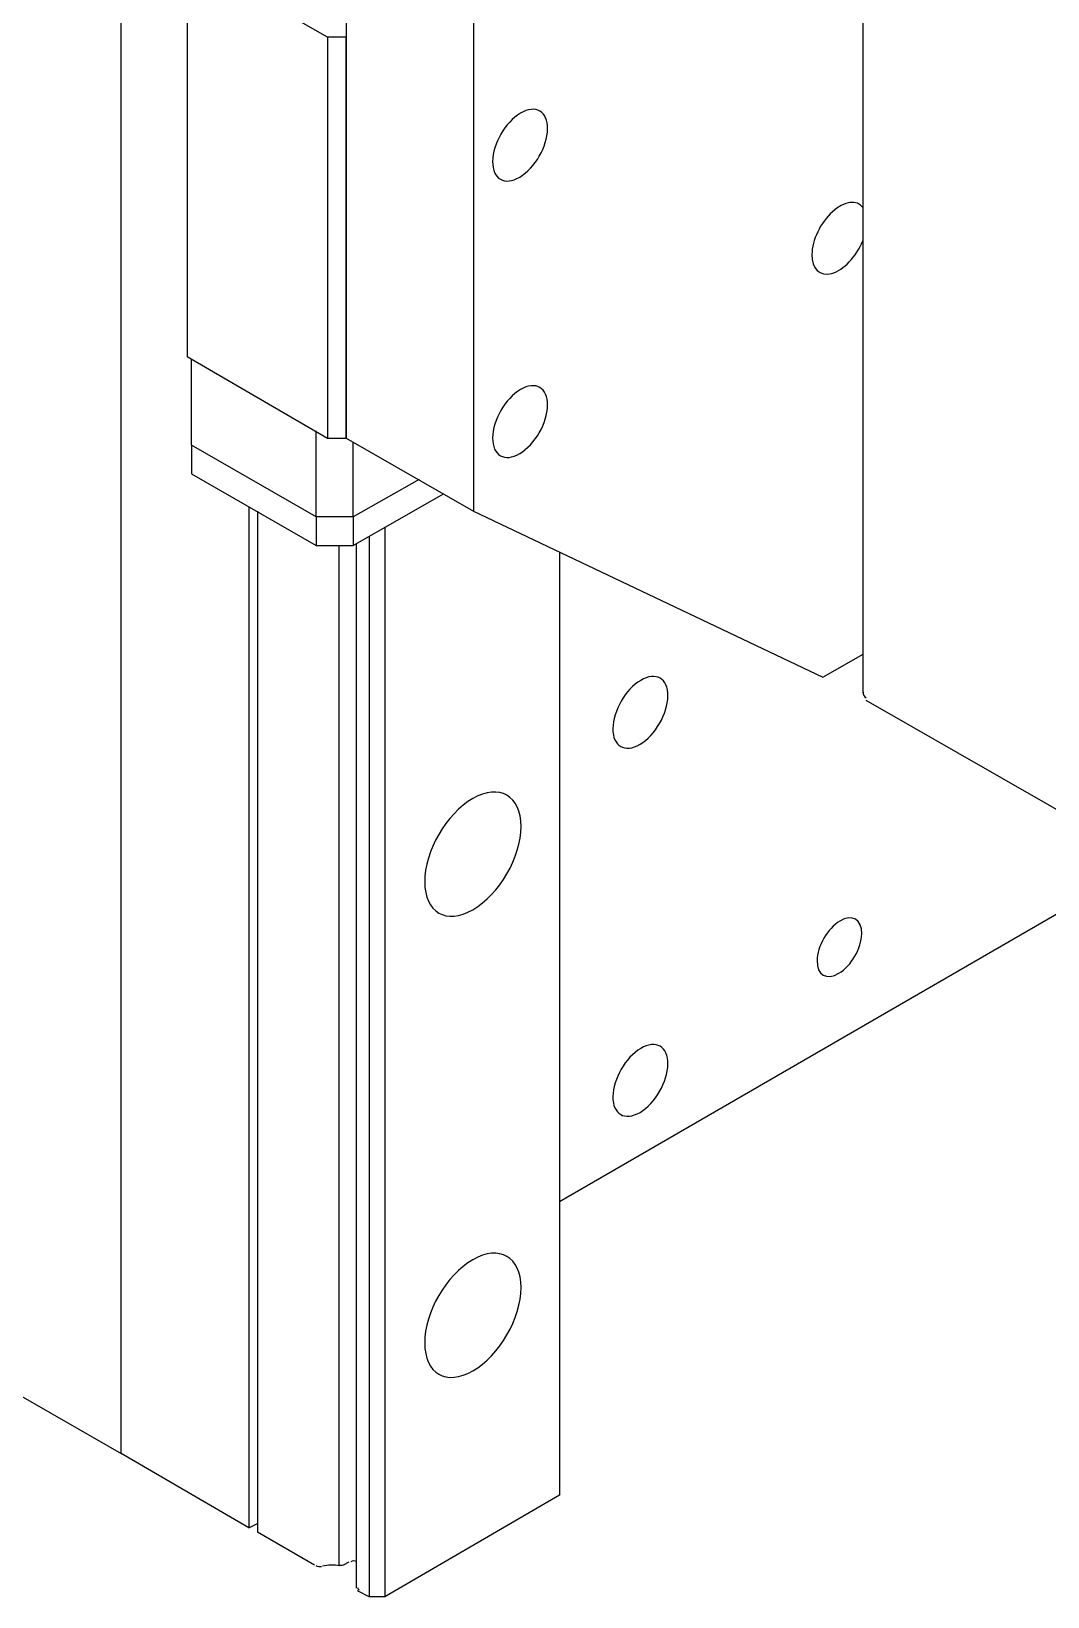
# Model space of a CAD drawing. Extents: x 23 to 317, y -101 to 289.
# Drawn here: x 157.52 to 168.18, y 113.72 to 130.13 of the extents above; entities that cross this region are included whole.
import ezdxf

# ---------------------------------------------------------------- set-up
doc = ezdxf.new("R2010")
doc.units = 0
doc.layers.get('0').update_dxf_attribs({"linetype": 'CONTINUOUS'})

msp = doc.modelspace()

# ---------------------------------------------------------------- linework, layer by layer
at = {"color": 7}
for points in [[(157.13057, 115.988615), (158.466373, 115.223155), (158.466373, 153.826356), (157.13057, 154.591816)], [(159.802176, 114.442685), (158.466373, 115.223155), (158.466373, 153.826356)], [(172.409753, 144.475736), (160.822789, 137.781713), (160.822789, 125.86455), (162.158592, 125.09909), (165.820793, 123.358044)], [(172.409753, 142.929807), (162.158592, 137.001244), (162.158592, 125.09909)], [(160.627672, 130.067076), (159.156788, 130.907581), (159.156788, 126.720065), (160.627672, 125.86455)], [(166.241046, 123.192945), (166.241046, 130.412284), (166.241046, 130.877563)], [(160.627672, 125.86455), (160.822789, 125.86455), (160.822789, 130.067076), (160.627672, 130.067076), (160.627672, 125.86455)], [(160.5076, 125.039054), (159.201815, 125.789505), (159.201815, 126.690047)], [(160.897834, 125.039054), (160.5076, 125.039054), (160.5076, 125.939595)], [(160.5076, 125.039054), (159.201815, 125.789505), (159.201815, 125.489325), (160.5076, 124.738874)], [(161.588249, 125.429289), (160.897834, 125.039054), (160.897834, 125.819523)], [(161.588249, 125.429289), (160.897834, 125.039054), (160.897834, 124.738874), (161.843403, 125.279199)], [(159.802176, 125.144117), (159.802176, 114.442685)], [(159.89223, 125.09909), (159.89223, 114.397658)], [(160.897834, 125.039054), (160.5076, 125.039054), (160.5076, 124.738874), (160.897834, 124.738874)], [(161.228033, 124.933991), (161.228033, 113.722252)], [(160.747744, 124.738874), (160.747744, 114.052451)], [(160.927852, 124.753883), (160.927852, 113.812307)], [(161.062934, 124.828928), (161.062934, 113.722252)], [(163.059133, 124.663829), (163.059133, 114.787893)], [(165.820793, 123.358044), (166.241046, 123.598188)], [(166.271064, 123.1179), (168.657498, 121.752079)], [(163.059133, 117.864742), (169.317895, 121.481916)], [(163.059133, 114.787893), (161.228033, 113.722252), (161.062934, 113.722252), (160.942861, 113.782289)], [(159.802176, 114.442685), (159.89223, 114.487713)], [(160.492591, 114.052451), (159.89223, 114.397658)], [(160.852807, 114.082469), (160.792771, 114.052451)]]:
    msp.add_lwpolyline(points, dxfattribs=at)
for points in [[(162.93477, 129.104409), (162.936678, 129.289428), (162.809111, 129.363073), (162.64984, 129.268901)], [(162.64984, 129.268901), (162.49057, 129.174728), (162.359909, 128.948399), (162.358001, 128.763381)], [(162.64293, 128.59889), (162.8022, 128.693062), (162.932861, 128.919391), (162.93477, 129.104409)], [(162.358001, 128.763381), (162.356093, 128.578363), (162.48366, 128.504717), (162.64293, 128.59889)], [(166.242361, 128.27702), (166.176944, 128.366583), (166.044938, 128.349622), (165.919651, 128.235555)], [(165.919651, 128.235555), (165.794363, 128.121488), (165.706565, 127.93833), (165.705013, 127.787795)], [(165.912992, 127.589917), (166.037449, 127.623518), (166.170723, 127.763409), (166.238802, 127.931905)], [(165.705013, 127.787795), (165.70346, 127.637259), (165.788535, 127.556317), (165.912992, 127.589917)], [(162.64984, 126.37216), (162.49057, 126.277987), (162.359909, 126.051658), (162.358001, 125.86664)], [(162.93477, 126.207668), (162.936678, 126.392687), (162.809111, 126.466332), (162.64984, 126.37216)], [(162.64293, 125.702149), (162.8022, 125.796321), (162.932861, 126.02265), (162.93477, 126.207668)], [(162.358001, 125.86664), (162.356093, 125.681622), (162.48366, 125.607976), (162.64293, 125.702149)], [(164.195528, 123.160837), (164.197436, 123.345855), (164.069868, 123.419501), (163.910598, 123.325328)], [(163.910598, 123.325328), (163.751328, 123.231156), (163.620667, 123.004827), (163.618759, 122.819809)], [(163.903688, 122.655317), (164.062958, 122.74949), (164.193619, 122.975819), (164.195528, 123.160837)], [(166.241046, 123.200449), (166.241046, 123.176318), (166.25392, 123.154021), (166.274818, 123.141956)], [(163.618759, 122.819809), (163.616851, 122.63479), (163.744418, 122.561145), (163.903688, 122.655317)], [(162.655891, 121.795095), (162.655495, 122.116804), (162.429166, 122.247465), (162.150371, 122.086935)], [(162.150371, 122.086935), (161.871576, 121.926405), (161.645889, 121.535473), (161.646285, 121.213764)], [(162.151804, 120.921925), (162.430599, 121.082455), (162.656286, 121.473387), (162.655891, 121.795095)], [(161.646285, 121.213764), (161.64668, 120.892056), (161.873009, 120.761395), (162.151804, 120.921925)], [(165.997895, 120.801974), (165.868506, 120.724391), (165.761601, 120.539213), (165.759117, 120.388367)], [(166.227677, 120.66932), (166.230161, 120.820166), (166.127284, 120.879557), (165.997895, 120.801974)], [(165.988899, 120.255713), (166.118288, 120.333296), (166.225193, 120.518474), (166.227677, 120.66932)], [(165.759117, 120.388367), (165.756633, 120.237521), (165.85951, 120.17813), (165.988899, 120.255713)], [(163.910598, 119.46801), (163.751328, 119.373838), (163.620667, 119.147509), (163.618759, 118.96249)], [(164.195528, 119.303519), (164.197436, 119.488537), (164.069868, 119.562182), (163.910598, 119.46801)], [(163.903688, 118.797999), (164.062958, 118.892171), (164.193619, 119.1185), (164.195528, 119.303519)], [(163.618759, 118.96249), (163.616851, 118.777472), (163.744418, 118.703827), (163.903688, 118.797999)], [(162.655891, 116.96219), (162.655495, 117.283899), (162.429166, 117.41456), (162.150371, 117.25403)], [(162.150371, 117.25403), (161.871576, 117.0935), (161.645889, 116.702568), (161.646285, 116.38086)], [(162.151804, 116.08902), (162.430599, 116.24955), (162.656286, 116.640482), (162.655891, 116.96219)], [(161.646285, 116.38086), (161.64668, 116.059151), (161.873009, 115.92849), (162.151804, 116.08902)], [(160.507981, 114.048435), (160.523049, 114.037663), (160.545753, 114.034467), (160.565422, 114.040358)], [(160.754723, 114.046669), (160.695627, 114.056014), (160.632743, 114.053988), (160.575891, 114.040907)], [(160.757198, 114.053623), (160.773614, 114.050618), (160.791042, 114.053443), (160.804028, 114.061231)], [(160.934771, 114.091036), (160.915337, 114.100425), (160.889544, 114.099471), (160.871571, 114.088699)], [(160.942861, 113.819811), (160.942861, 113.809859), (160.948401, 113.800317), (160.958252, 113.793281)]]:
    msp.add_open_spline(points, degree=3, dxfattribs=at)

doc.saveas('drawing.dxf')
